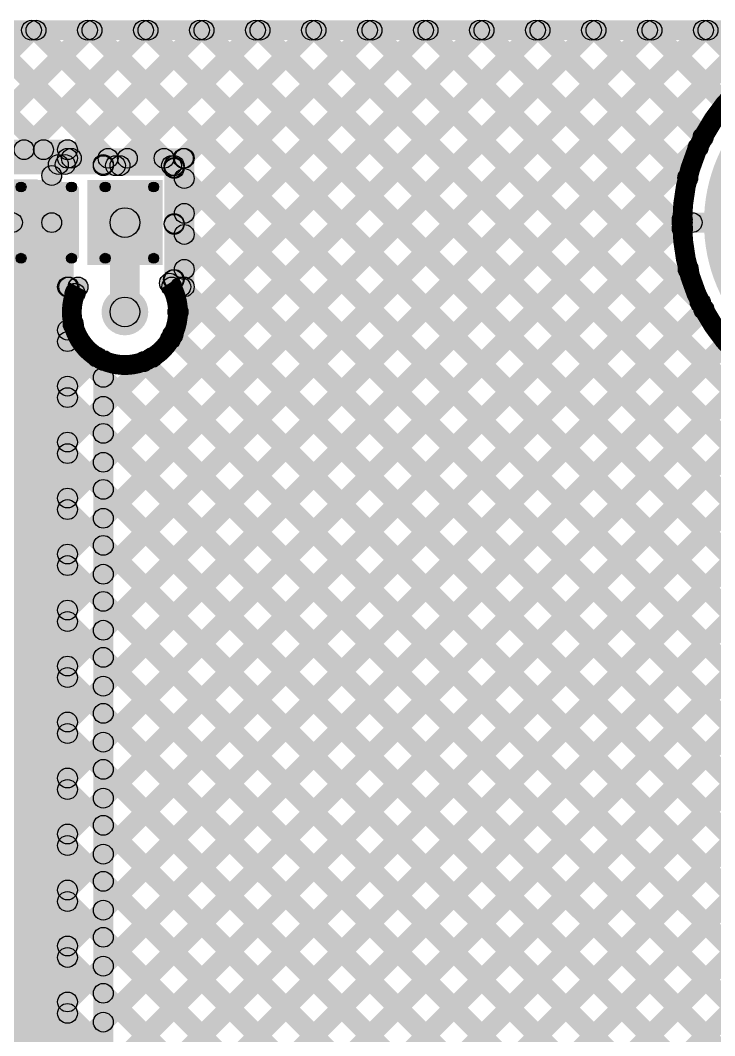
# Model space of a CAD drawing. Header units: millimetres. Extents: x -0.19 to 0.89, y -0.11 to 1.68.
# Drawn here: x 0.359 to 0.71, y 1.164 to 1.677 of the extents above; entities that cross this region are included whole.
import ezdxf

# ---------------------------------------------------------------- set-up
doc = ezdxf.new("R2010")
doc.units = ezdxf.units.MM
doc.header["$MEASUREMENT"] = 0
for name, color, linetype in [('BottomLayer', 5, 'Continuous'), ('BottomPaste', 16, 'Continuous'), ('BottomSolder', 6, 'Continuous'), ('TopLayer', 1, 'Continuous'), ('TopOverlay', 2, 'Continuous'), ('TopPaste', 8, 'Continuous'), ('TopSolder', 216, 'Continuous'), ('ViaHoleLayer', 16, 'Continuous')]:
    doc.layers.add(name, color=color, linetype=linetype)

# ---------------------------------------------------------------- blocks, each defined once
blk = doc.blocks.new('RES_0603_B_4')
at = {"layer": 'BottomLayer'}
for points in [[(-0.045, -0.0175), (-0.045, 0.0175), (-0.015, 0.0175), (-0.015, -0.0175)], [(0.015, -0.0175), (0.015, 0.0175), (0.045, 0.0175), (0.045, -0.0175)]]:
    blk.add_hatch(color=5, dxfattribs=at).paths.add_polyline_path(points)
at = {"layer": 'BottomPaste'}
for points in [[(-0.045, -0.0175), (-0.045, 0.0175), (-0.015, 0.0175), (-0.015, -0.0175)], [(0.015, -0.0175), (0.015, 0.0175), (0.045, 0.0175), (0.045, -0.0175)]]:
    blk.add_hatch(color=16, dxfattribs=at).paths.add_polyline_path(points)
at = {"layer": 'BottomSolder'}
for points in [[(-0.049, -0.0215), (-0.049, 0.0215), (-0.011, 0.0215), (-0.011, -0.0215)], [(0.011, -0.0215), (0.011, 0.0215), (0.049, 0.0215), (0.049, -0.0215)]]:
    blk.add_hatch(color=6, dxfattribs=at).paths.add_polyline_path(points)
blk = doc.blocks.new('LED_0402_7')
at = {"layer": 'TopLayer'}
for points in [[(-0.02834, -0.01378), (-0.02834, 0.01378), (-0.00866, 0.01378), (-0.00866, -0.01378)], [(0.00866, -0.01378), (0.00866, 0.01378), (0.02834, 0.01378), (0.02834, -0.01378)]]:
    blk.add_hatch(color=1, dxfattribs=at).paths.add_polyline_path(points)
at = {"layer": 'TopOverlay'}
h = blk.add_hatch(color=2, dxfattribs=at)
edge = h.paths.add_edge_path()
edge.add_arc((-0.033, 0.018), 0.0025, 0, 360)
h = blk.add_hatch(color=2, dxfattribs=at)
edge = h.paths.add_edge_path()
edge.add_arc((-0.033, 0.018), 0.0025, 0, 360)
for points in [[(-0.0355, 0.018), (-0.0305, 0.018), (-0.0305, -0.018), (-0.0355, -0.018)], [(-0.0085, 0.0205), (-0.0085, 0.0155), (-0.033, 0.0155), (-0.033, 0.0205)], [(0.034, 0.0205), (0.034, 0.0155), (0.0085, 0.0155), (0.0085, 0.0205)], [(0.0315, 0.018), (0.0365, 0.018), (0.0365, -0.018), (0.0315, -0.018)], [(0.034, -0.02), (0.054, -0.02), (0.054, 0.02), (0.034, 0.02)], [(-0.0085, -0.0155), (-0.0085, -0.0205), (-0.033, -0.0205), (-0.033, -0.0155)], [(0.034, -0.0155), (0.034, -0.0205), (0.0085, -0.0205), (0.0085, -0.0155)]]:
    blk.add_hatch(color=2, dxfattribs=at).paths.add_polyline_path(points)
h = blk.add_hatch(color=2, dxfattribs=at)
edge = h.paths.add_edge_path()
edge.add_arc((-0.0085, 0.018), 0.0025, 0, 360)
h = blk.add_hatch(color=2, dxfattribs=at)
edge = h.paths.add_edge_path()
edge.add_arc((0.0085, 0.018), 0.0025, 0, 360)
h = blk.add_hatch(color=2, dxfattribs=at)
edge = h.paths.add_edge_path()
edge.add_arc((0.034, 0.018), 0.0025, 0, 360)
h = blk.add_hatch(color=2, dxfattribs=at)
edge = h.paths.add_edge_path()
edge.add_arc((0.034, 0.018), 0.0025, 0, 360)
h = blk.add_hatch(color=2, dxfattribs=at)
edge = h.paths.add_edge_path()
edge.add_arc((-0.033, -0.018), 0.0025, 0, 360)
h = blk.add_hatch(color=2, dxfattribs=at)
edge = h.paths.add_edge_path()
edge.add_arc((-0.033, -0.018), 0.0025, 0, 360)
h = blk.add_hatch(color=2, dxfattribs=at)
edge = h.paths.add_edge_path()
edge.add_arc((-0.0085, -0.018), 0.0025, 0, 360)
h = blk.add_hatch(color=2, dxfattribs=at)
edge = h.paths.add_edge_path()
edge.add_arc((0.0085, -0.018), 0.0025, 0, 360)
h = blk.add_hatch(color=2, dxfattribs=at)
edge = h.paths.add_edge_path()
edge.add_arc((0.034, -0.018), 0.0025, 0, 360)
h = blk.add_hatch(color=2, dxfattribs=at)
edge = h.paths.add_edge_path()
edge.add_arc((0.034, -0.018), 0.0025, 0, 360)
at = {"layer": 'TopPaste'}
for points in [[(-0.02834, -0.01378), (-0.02834, 0.01378), (-0.00866, 0.01378), (-0.00866, -0.01378)], [(0.00866, -0.01378), (0.00866, 0.01378), (0.02834, 0.01378), (0.02834, -0.01378)]]:
    blk.add_hatch(color=8, dxfattribs=at).paths.add_polyline_path(points)
at = {"layer": 'TopSolder'}
for points in [[(-0.03234, -0.01778), (-0.03234, 0.01778), (-0.00466, 0.01778), (-0.00466, -0.01778)], [(0.00466, -0.01778), (0.00466, 0.01778), (0.03234, 0.01778), (0.03234, -0.01778)]]:
    blk.add_hatch(color=216, dxfattribs=at).paths.add_polyline_path(points)
at = {"layer": 'TopOverlay'}
for centre in [(-0.033, 0.018), (-0.033, 0.018), (-0.0085, 0.018), (0.0085, 0.018), (0.034, 0.018), (0.034, 0.018), (-0.033, -0.018), (-0.033, -0.018), (-0.0085, -0.018), (0.0085, -0.018), (0.034, -0.018), (0.034, -0.018)]:
    blk.add_circle(centre, 0.0025, dxfattribs=at)

msp = doc.modelspace()

# ---------------------------------------------------------------- hatches: boundary and pattern name
at = {"layer": 'BottomLayer'}
for points in [[(-0.09446, 1.2055), (-0.10154, 1.21257), (0.36143, 1.67554), (0.3685, 1.66846)], [(-0.096, 1.667), (-0.096, 1.677), (0.886, 1.677), (0.886, 1.667)], [(0.30715, 1.66846), (0.31422, 1.67554), (0.37457, 1.61519), (0.3675, 1.60812)], [(0.33644, 1.60812), (0.32937, 1.61519), (0.38972, 1.67554), (0.39679, 1.66846)], [(0.33543, 1.66846), (0.3425, 1.67554), (0.4072, 1.61084), (0.40013, 1.60377)], [(0.36472, 1.60812), (0.35765, 1.61519), (0.418, 1.67554), (0.42507, 1.66846)], [(0.36372, 1.66846), (0.37079, 1.67554), (0.43549, 1.61084), (0.42841, 1.60377)], [(0.38669, 1.37552), (0.37961, 1.38259), (0.67256, 1.67554), (0.67963, 1.66846)], [(0.38669, 1.31895), (0.37961, 1.32602), (0.72913, 1.67554), (0.7362, 1.66846)], [(0.38669, 1.34724), (0.37961, 1.35431), (0.70084, 1.67554), (0.70791, 1.66846)], [(0.38669, 1.43209), (0.37961, 1.43916), (0.61599, 1.67554), (0.62306, 1.66846)], [(0.38669, 1.4038), (0.37961, 1.41088), (0.64427, 1.67554), (0.65135, 1.66846)], [(0.38866, 1.60377), (0.38159, 1.61084), (0.44628, 1.67554), (0.45336, 1.66846)], [(0.392, 1.66846), (0.39907, 1.67554), (0.88954, 1.18507), (0.88246, 1.178)], [(0.41694, 1.60377), (0.40987, 1.61084), (0.47457, 1.67554), (0.48164, 1.66846)], [(0.42029, 1.66846), (0.42736, 1.67554), (0.88954, 1.21336), (0.88246, 1.20629)], [(0.43873, 1.51242), (0.43166, 1.51949), (0.58771, 1.67554), (0.59478, 1.66846)], [(0.44523, 1.60377), (0.43816, 1.61084), (0.50285, 1.67554), (0.50992, 1.66846)], [(0.44569, 1.54766), (0.43861, 1.55473), (0.55942, 1.67554), (0.56649, 1.66846)], [(0.44569, 1.57594), (0.43861, 1.58301), (0.53114, 1.67554), (0.53821, 1.66846)], [(0.44857, 1.66846), (0.45564, 1.67554), (0.88954, 1.24164), (0.88246, 1.23457)], [(0.47685, 1.66846), (0.48393, 1.67554), (0.88954, 1.26993), (0.88246, 1.26285)], [(0.50514, 1.66846), (0.51221, 1.67554), (0.88954, 1.29821), (0.88246, 1.29114)], [(0.53342, 1.66846), (0.54049, 1.67554), (0.88954, 1.32649), (0.88246, 1.31942)], [(0.56171, 1.66846), (0.56878, 1.67554), (0.70633, 1.53799), (0.69925, 1.53092)], [(0.58999, 1.66846), (0.59706, 1.67554), (0.69724, 1.57535), (0.69017, 1.56828)], [(0.61828, 1.66846), (0.62535, 1.67554), (0.69996, 1.60092), (0.69289, 1.59385)], [(0.64656, 1.66846), (0.65363, 1.67554), (0.70771, 1.62146), (0.70063, 1.61439)], [(0.67484, 1.66846), (0.68192, 1.67554), (0.719, 1.63845), (0.71193, 1.63138)], [(0.70313, 1.66846), (0.7102, 1.67554), (0.7334, 1.65234), (0.72632, 1.64527)], [(0.31515, 1.60665), (0.31515, 1.61665), (0.38315, 1.61665), (0.38315, 1.60665)], [(0.38669, 1.29067), (0.37961, 1.29774), (0.69814, 1.61627), (0.70521, 1.60919)], [(0.38815, 1.6073), (0.37815, 1.6073), (0.37815, 1.61165), (0.38815, 1.61165)], [(0.38315, 1.6023), (0.38315, 1.6123), (0.44215, 1.6123), (0.44215, 1.6023)], [(0.44715, 1.5423), (0.43715, 1.5423), (0.43715, 1.6073), (0.44715, 1.6073)], [(0.43861, 1.59357), (0.44569, 1.60064), (0.88954, 1.15679), (0.88246, 1.14972)], [(0.33015, -0.02135), (0.36815, -0.02135), (0.36815, 1.59665), (0.33015, 1.59665)], [(0.38669, 1.26238), (0.37961, 1.26945), (0.69014, 1.57998), (0.69721, 1.57291)], [(0.69866, 1.5698), (0.69866, 1.5798), (0.7874, 1.5798), (0.7874, 1.5698)], [(0.41965, 1.52965), (0.40465, 1.52965), (0.40465, 1.5748), (0.41965, 1.5748)], [(0.43861, 1.56528), (0.44569, 1.57235), (0.88954, 1.1285), (0.88246, 1.12143)], [(0.38669, 1.2341), (0.37961, 1.24117), (0.69315, 1.55471), (0.70022, 1.54764)], [(0.38028, 1.53877), (0.38735, 1.54584), (0.39058, 1.54261), (0.38351, 1.53553)], [(0.38315, 1.5373), (0.38315, 1.5473), (0.38851, 1.5473), (0.38851, 1.5373)], [(0.43579, 1.5373), (0.43579, 1.5473), (0.44215, 1.5473), (0.44215, 1.5373)], [(0.43685, 1.53877), (0.44392, 1.54584), (0.88954, 1.10022), (0.88246, 1.09315)], [(0.38815, 0.8199), (0.37815, 0.8199), (0.37815, 1.5423), (0.38815, 1.5423)], [(0.38669, 1.20581), (0.37961, 1.21289), (0.70108, 1.53436), (0.70816, 1.52728)], [(0.38669, 1.51694), (0.37961, 1.52401), (0.38254, 1.52694), (0.38961, 1.51987)], [(0.43279, 1.51454), (0.43987, 1.52161), (0.88954, 1.07194), (0.88246, 1.06486)], [(0.37961, 1.51115), (0.38669, 1.51822), (0.88954, 1.01537), (0.88246, 1.0083)], [(0.38669, 1.00782), (0.37961, 1.0149), (0.88246, 1.51775), (0.88954, 1.51067)], [(0.38669, 1.17753), (0.37961, 1.1846), (0.71253, 1.51752), (0.7196, 1.51045)], [(0.38669, 1.48866), (0.37961, 1.49573), (0.39436, 1.51048), (0.40144, 1.50341)], [(0.38669, 1.46037), (0.37961, 1.46744), (0.42231, 1.51014), (0.42938, 1.50307)], [(0.38669, 1.14925), (0.37961, 1.15632), (0.72706, 1.50377), (0.73414, 1.4967)], [(0.41803, 1.50101), (0.4251, 1.50809), (0.88954, 1.04365), (0.88246, 1.03658)], [(0.38669, 1.03611), (0.37961, 1.04318), (0.83886, 1.50242), (0.84593, 1.49535)], [(0.38669, 1.12096), (0.37961, 1.12803), (0.74474, 1.49316), (0.75181, 1.48608)], [(0.37961, 1.48286), (0.38669, 1.48993), (0.88954, 0.98708), (0.88246, 0.98001)], [(0.38669, 0.97954), (0.37961, 0.98661), (0.88246, 1.48946), (0.88954, 1.48239)], [(0.38669, 1.09268), (0.37961, 1.09975), (0.76615, 1.48629), (0.77322, 1.47922)], [(0.38669, 1.06439), (0.37961, 1.07146), (0.79322, 1.48507), (0.80029, 1.47799)], [(0.37961, 1.45458), (0.38669, 1.46165), (0.88954, 0.9588), (0.88246, 0.95173)], [(0.38669, 0.95126), (0.37961, 0.95833), (0.88246, 1.46118), (0.88954, 1.45411)], [(0.37961, 1.42629), (0.38669, 1.43336), (0.88954, 0.93051), (0.88246, 0.92344)], [(0.38669, 0.92297), (0.37961, 0.93004), (0.88246, 1.43289), (0.88954, 1.42582)], [(0.37961, 1.39801), (0.38669, 1.40508), (0.88954, 0.90223), (0.88246, 0.89516)], [(0.38669, 0.89469), (0.37961, 0.90176), (0.88246, 1.40461), (0.88954, 1.39754)], [(0.37961, 1.36973), (0.38669, 1.3768), (0.88954, 0.87395), (0.88246, 0.86687)], [(0.38669, 0.8664), (0.37961, 0.87347), (0.88246, 1.37632), (0.88954, 1.36925)], [(0.37961, 1.34144), (0.38669, 1.34851), (0.88954, 0.84566), (0.88246, 0.83859)], [(0.38669, 0.83812), (0.37961, 0.84519), (0.88246, 1.34804), (0.88954, 1.34097)], [(0.37961, 1.31316), (0.38669, 1.32023), (0.88954, 0.81738), (0.88246, 0.81031)], [(0.37961, 1.28487), (0.38669, 1.29194), (0.88954, 0.78909), (0.88246, 0.78202)], [(0.37961, 1.25659), (0.38669, 1.26366), (0.88954, 0.76081), (0.88246, 0.75374)], [(0.37961, 1.2283), (0.38669, 1.23537), (0.88954, 0.73252), (0.88246, 0.72545)], [(0.37961, 1.20002), (0.38669, 1.20709), (0.88954, 0.70424), (0.88246, 0.69717)], [(0.37961, 1.17173), (0.38669, 1.17881), (0.88954, 0.67596), (0.88246, 0.66888)]]:
    msp.add_hatch(color=5, dxfattribs=at).paths.add_polyline_path(points)
h = msp.add_hatch(color=5, dxfattribs=at)
edge = h.paths.add_edge_path()
edge.add_arc((0.36497, 1.672), 0.005, 0, 360)
h = msp.add_hatch(color=5, dxfattribs=at)
edge = h.paths.add_edge_path()
edge.add_arc((0.36725, 1.672), 0.005, 0, 360)
h = msp.add_hatch(color=5, dxfattribs=at)
edge = h.paths.add_edge_path()
edge.add_arc((0.39325, 1.672), 0.005, 0, 360)
h = msp.add_hatch(color=5, dxfattribs=at)
edge = h.paths.add_edge_path()
edge.add_arc((0.39554, 1.672), 0.005, 0, 360)
h = msp.add_hatch(color=5, dxfattribs=at)
edge = h.paths.add_edge_path()
edge.add_arc((0.42154, 1.672), 0.005, 0, 360)
h = msp.add_hatch(color=5, dxfattribs=at)
edge = h.paths.add_edge_path()
edge.add_arc((0.42382, 1.672), 0.005, 0, 360)
h = msp.add_hatch(color=5, dxfattribs=at)
edge = h.paths.add_edge_path()
edge.add_arc((0.44982, 1.672), 0.005, 0, 360)
h = msp.add_hatch(color=5, dxfattribs=at)
edge = h.paths.add_edge_path()
edge.add_arc((0.45211, 1.672), 0.005, 0, 360)
h = msp.add_hatch(color=5, dxfattribs=at)
edge = h.paths.add_edge_path()
edge.add_arc((0.4781, 1.672), 0.005, 0, 360)
h = msp.add_hatch(color=5, dxfattribs=at)
edge = h.paths.add_edge_path()
edge.add_arc((0.48039, 1.672), 0.005, 0, 360)
h = msp.add_hatch(color=5, dxfattribs=at)
edge = h.paths.add_edge_path()
edge.add_arc((0.50639, 1.672), 0.005, 0, 360)
h = msp.add_hatch(color=5, dxfattribs=at)
edge = h.paths.add_edge_path()
edge.add_arc((0.50867, 1.672), 0.005, 0, 360)
h = msp.add_hatch(color=5, dxfattribs=at)
edge = h.paths.add_edge_path()
edge.add_arc((0.53467, 1.672), 0.005, 0, 360)
h = msp.add_hatch(color=5, dxfattribs=at)
edge = h.paths.add_edge_path()
edge.add_arc((0.53696, 1.672), 0.005, 0, 360)
h = msp.add_hatch(color=5, dxfattribs=at)
edge = h.paths.add_edge_path()
edge.add_arc((0.56296, 1.672), 0.005, 0, 360)
h = msp.add_hatch(color=5, dxfattribs=at)
edge = h.paths.add_edge_path()
edge.add_arc((0.56524, 1.672), 0.005, 0, 360)
h = msp.add_hatch(color=5, dxfattribs=at)
edge = h.paths.add_edge_path()
edge.add_arc((0.59124, 1.672), 0.005, 0, 360)
h = msp.add_hatch(color=5, dxfattribs=at)
edge = h.paths.add_edge_path()
edge.add_arc((0.59353, 1.672), 0.005, 0, 360)
h = msp.add_hatch(color=5, dxfattribs=at)
edge = h.paths.add_edge_path()
edge.add_arc((0.61953, 1.672), 0.005, 0, 360)
h = msp.add_hatch(color=5, dxfattribs=at)
edge = h.paths.add_edge_path()
edge.add_arc((0.62181, 1.672), 0.005, 0, 360)
h = msp.add_hatch(color=5, dxfattribs=at)
edge = h.paths.add_edge_path()
edge.add_arc((0.64781, 1.672), 0.005, 0, 360)
h = msp.add_hatch(color=5, dxfattribs=at)
edge = h.paths.add_edge_path()
edge.add_arc((0.6501, 1.672), 0.005, 0, 360)
h = msp.add_hatch(color=5, dxfattribs=at)
edge = h.paths.add_edge_path()
edge.add_arc((0.67609, 1.672), 0.005, 0, 360)
h = msp.add_hatch(color=5, dxfattribs=at)
edge = h.paths.add_edge_path()
edge.add_arc((0.67838, 1.672), 0.005, 0, 360)
h = msp.add_hatch(color=5, dxfattribs=at)
edge = h.paths.add_edge_path()
edge.add_arc((0.70438, 1.672), 0.005, 0, 360)
h = msp.add_hatch(color=5, dxfattribs=at)
edge = h.paths.add_edge_path()
edge.add_arc((0.70666, 1.672), 0.005, 0, 360)
h = msp.add_hatch(color=5, dxfattribs=at)
edge = h.paths.add_edge_path()
edge.add_arc((0.7874, 1.5748), 0.07874, 0, 360)
h = msp.add_hatch(color=5, dxfattribs=at)
edge = h.paths.add_edge_path()
edge.add_arc((0.70417, 1.61793), 0.005, 0, 360)
h = msp.add_hatch(color=5, dxfattribs=at)
edge = h.paths.add_edge_path()
edge.add_arc((0.36119, 1.61165), 0.005, 0, 360)
h = msp.add_hatch(color=5, dxfattribs=at)
edge = h.paths.add_edge_path()
edge.add_arc((0.37103, 1.61165), 0.005, 0, 360)
h = msp.add_hatch(color=5, dxfattribs=at)
edge = h.paths.add_edge_path()
edge.add_arc((0.38315, 1.61165), 0.005, 0, 360)
h = msp.add_hatch(color=5, dxfattribs=at)
edge = h.paths.add_edge_path()
edge.add_arc((0.38315, 1.61165), 0.005, 0, 360)
h = msp.add_hatch(color=5, dxfattribs=at)
edge = h.paths.add_edge_path()
edge.add_arc((0.70168, 1.61273), 0.005, 0, 360)
h = msp.add_hatch(color=5, dxfattribs=at)
edge = h.paths.add_edge_path()
edge.add_arc((0.38315, 1.6073), 0.005, 0, 360)
h = msp.add_hatch(color=5, dxfattribs=at)
edge = h.paths.add_edge_path()
edge.add_arc((0.38315, 1.6073), 0.005, 0, 360)
h = msp.add_hatch(color=5, dxfattribs=at)
edge = h.paths.add_edge_path()
edge.add_arc((0.38512, 1.6073), 0.005, 0, 360)
h = msp.add_hatch(color=5, dxfattribs=at)
edge = h.paths.add_edge_path()
edge.add_arc((0.40367, 1.6073), 0.005, 0, 360)
h = msp.add_hatch(color=5, dxfattribs=at)
edge = h.paths.add_edge_path()
edge.add_arc((0.41341, 1.6073), 0.005, 0, 360)
h = msp.add_hatch(color=5, dxfattribs=at)
edge = h.paths.add_edge_path()
edge.add_arc((0.43195, 1.6073), 0.005, 0, 360)
h = msp.add_hatch(color=5, dxfattribs=at)
edge = h.paths.add_edge_path()
edge.add_arc((0.44169, 1.6073), 0.005, 0, 360)
h = msp.add_hatch(color=5, dxfattribs=at)
edge = h.paths.add_edge_path()
edge.add_arc((0.44215, 1.6073), 0.005, 0, 360)
h = msp.add_hatch(color=5, dxfattribs=at)
edge = h.paths.add_edge_path()
edge.add_arc((0.44215, 1.6073), 0.005, 0, 360)
h = msp.add_hatch(color=5, dxfattribs=at)
edge = h.paths.add_edge_path()
edge.add_arc((0.44215, 1.5971), 0.005, 0, 360)
h = msp.add_hatch(color=5, dxfattribs=at)
edge = h.paths.add_edge_path()
edge.add_arc((0.69642, 1.59739), 0.005, 0, 360)
h = msp.add_hatch(color=5, dxfattribs=at)
edge = h.paths.add_edge_path()
edge.add_arc((0.41215, 1.5748), 0.0075, 0, 360)
h = msp.add_hatch(color=5, dxfattribs=at)
edge = h.paths.add_edge_path()
edge.add_arc((0.44215, 1.57948), 0.005, 0, 360)
h = msp.add_hatch(color=5, dxfattribs=at)
edge = h.paths.add_edge_path()
edge.add_arc((0.69368, 1.57644), 0.005, 0, 360)
h = msp.add_hatch(color=5, dxfattribs=at)
edge = h.paths.add_edge_path()
edge.add_arc((0.69366, 1.5748), 0.005, 0, 360)
h = msp.add_hatch(color=5, dxfattribs=at)
edge = h.paths.add_edge_path()
edge.add_arc((0.69371, 1.57182), 0.005, 0, 360)
h = msp.add_hatch(color=5, dxfattribs=at)
edge = h.paths.add_edge_path()
edge.add_arc((0.69866, 1.5748), 0.005, 0, 360)
h = msp.add_hatch(color=5, dxfattribs=at)
edge = h.paths.add_edge_path()
edge.add_arc((0.44215, 1.56882), 0.005, 0, 360)
h = msp.add_hatch(color=5, dxfattribs=at)
edge = h.paths.add_edge_path()
edge.add_arc((0.44215, 1.55119), 0.005, 0, 360)
h = msp.add_hatch(color=5, dxfattribs=at)
edge = h.paths.add_edge_path()
edge.add_arc((0.69669, 1.55117), 0.005, 0, 360)
h = msp.add_hatch(color=5, dxfattribs=at)
edge = h.paths.add_edge_path()
edge.add_arc((0.38315, 1.5423), 0.005, 0, 360)
h = msp.add_hatch(color=5, dxfattribs=at)
edge = h.paths.add_edge_path()
edge.add_arc((0.38315, 1.5423), 0.005, 0, 360)
h = msp.add_hatch(color=5, dxfattribs=at)
edge = h.paths.add_edge_path()
edge.add_arc((0.38381, 1.5423), 0.005, 0, 360)
h = msp.add_hatch(color=5, dxfattribs=at)
edge = h.paths.add_edge_path()
edge.add_arc((0.38705, 1.53907), 0.005, 0, 360)
h = msp.add_hatch(color=5, dxfattribs=at)
edge = h.paths.add_edge_path()
edge.add_arc((0.38851, 1.5423), 0.005, 0, 360)
h = msp.add_hatch(color=5, dxfattribs=at)
edge = h.paths.add_edge_path()
edge.add_arc((0.38851, 1.5423), 0.005, 0, 360)
h = msp.add_hatch(color=5, dxfattribs=at)
edge = h.paths.add_edge_path()
edge.add_arc((0.43579, 1.5423), 0.005, 0, 360)
h = msp.add_hatch(color=5, dxfattribs=at)
edge = h.paths.add_edge_path()
edge.add_arc((0.43579, 1.5423), 0.005, 0, 360)
h = msp.add_hatch(color=5, dxfattribs=at)
edge = h.paths.add_edge_path()
edge.add_arc((0.44038, 1.5423), 0.005, 0, 360)
h = msp.add_hatch(color=5, dxfattribs=at)
edge = h.paths.add_edge_path()
edge.add_arc((0.44215, 1.5423), 0.005, 0, 360)
h = msp.add_hatch(color=5, dxfattribs=at)
edge = h.paths.add_edge_path()
edge.add_arc((0.44215, 1.5423), 0.005, 0, 360)
h = msp.add_hatch(color=5, dxfattribs=at)
edge = h.paths.add_edge_path()
edge.add_arc((0.41215, 1.52965), 0.01181, 0, 360)
h = msp.add_hatch(color=5, dxfattribs=at)
edge = h.paths.add_edge_path()
edge.add_arc((0.70279, 1.53445), 0.005, 0, 360)
h = msp.add_hatch(color=5, dxfattribs=at)
edge = h.paths.add_edge_path()
edge.add_arc((0.41215, 1.52965), 0.0075, 0, 360)
h = msp.add_hatch(color=5, dxfattribs=at)
edge = h.paths.add_edge_path()
edge.add_arc((0.43896, 1.52965), 0.005, 0, 360)
h = msp.add_hatch(color=5, dxfattribs=at)
edge = h.paths.add_edge_path()
edge.add_arc((0.43896, 1.52965), 0.005, 0, 360)
h = msp.add_hatch(color=5, dxfattribs=at)
edge = h.paths.add_edge_path()
edge.add_arc((0.70462, 1.53082), 0.005, 0, 360)
h = msp.add_hatch(color=5, dxfattribs=at)
edge = h.paths.add_edge_path()
edge.add_arc((0.38315, 1.52048), 0.005, 0, 360)
h = msp.add_hatch(color=5, dxfattribs=at)
edge = h.paths.add_edge_path()
edge.add_arc((0.38608, 1.5234), 0.005, 0, 360)
h = msp.add_hatch(color=5, dxfattribs=at)
edge = h.paths.add_edge_path()
edge.add_arc((0.38315, 1.51468), 0.005, 0, 360)
h = msp.add_hatch(color=5, dxfattribs=at)
edge = h.paths.add_edge_path()
edge.add_arc((0.4352, 1.51596), 0.005, 0, 360)
h = msp.add_hatch(color=5, dxfattribs=at)
edge = h.paths.add_edge_path()
edge.add_arc((0.43633, 1.51807), 0.005, 0, 360)
h = msp.add_hatch(color=5, dxfattribs=at)
edge = h.paths.add_edge_path()
edge.add_arc((0.3979, 1.50694), 0.005, 0, 360)
h = msp.add_hatch(color=5, dxfattribs=at)
edge = h.paths.add_edge_path()
edge.add_arc((0.42157, 1.50455), 0.005, 0, 360)
h = msp.add_hatch(color=5, dxfattribs=at)
edge = h.paths.add_edge_path()
edge.add_arc((0.42585, 1.5066), 0.005, 0, 360)
h = msp.add_hatch(color=5, dxfattribs=at)
edge = h.paths.add_edge_path()
edge.add_arc((0.38315, 1.49219), 0.005, 0, 360)
h = msp.add_hatch(color=5, dxfattribs=at)
edge = h.paths.add_edge_path()
edge.add_arc((0.38315, 1.4864), 0.005, 0, 360)
h = msp.add_hatch(color=5, dxfattribs=at)
edge = h.paths.add_edge_path()
edge.add_arc((0.38315, 1.46391), 0.005, 0, 360)
h = msp.add_hatch(color=5, dxfattribs=at)
edge = h.paths.add_edge_path()
edge.add_arc((0.38315, 1.45811), 0.005, 0, 360)
h = msp.add_hatch(color=5, dxfattribs=at)
edge = h.paths.add_edge_path()
edge.add_arc((0.38315, 1.43562), 0.005, 0, 360)
h = msp.add_hatch(color=5, dxfattribs=at)
edge = h.paths.add_edge_path()
edge.add_arc((0.38315, 1.42983), 0.005, 0, 360)
h = msp.add_hatch(color=5, dxfattribs=at)
edge = h.paths.add_edge_path()
edge.add_arc((0.38315, 1.40734), 0.005, 0, 360)
h = msp.add_hatch(color=5, dxfattribs=at)
edge = h.paths.add_edge_path()
edge.add_arc((0.38315, 1.40154), 0.005, 0, 360)
h = msp.add_hatch(color=5, dxfattribs=at)
edge = h.paths.add_edge_path()
edge.add_arc((0.38315, 1.37906), 0.005, 0, 360)
h = msp.add_hatch(color=5, dxfattribs=at)
edge = h.paths.add_edge_path()
edge.add_arc((0.38315, 1.37326), 0.005, 0, 360)
h = msp.add_hatch(color=5, dxfattribs=at)
edge = h.paths.add_edge_path()
edge.add_arc((0.38315, 1.35077), 0.005, 0, 360)
h = msp.add_hatch(color=5, dxfattribs=at)
edge = h.paths.add_edge_path()
edge.add_arc((0.38315, 1.34498), 0.005, 0, 360)
h = msp.add_hatch(color=5, dxfattribs=at)
edge = h.paths.add_edge_path()
edge.add_arc((0.38315, 1.32249), 0.005, 0, 360)
h = msp.add_hatch(color=5, dxfattribs=at)
edge = h.paths.add_edge_path()
edge.add_arc((0.38315, 1.31669), 0.005, 0, 360)
h = msp.add_hatch(color=5, dxfattribs=at)
edge = h.paths.add_edge_path()
edge.add_arc((0.38315, 1.2942), 0.005, 0, 360)
h = msp.add_hatch(color=5, dxfattribs=at)
edge = h.paths.add_edge_path()
edge.add_arc((0.38315, 1.28841), 0.005, 0, 360)
h = msp.add_hatch(color=5, dxfattribs=at)
edge = h.paths.add_edge_path()
edge.add_arc((0.38315, 1.26592), 0.005, 0, 360)
h = msp.add_hatch(color=5, dxfattribs=at)
edge = h.paths.add_edge_path()
edge.add_arc((0.38315, 1.26012), 0.005, 0, 360)
h = msp.add_hatch(color=5, dxfattribs=at)
edge = h.paths.add_edge_path()
edge.add_arc((0.38315, 1.23763), 0.005, 0, 360)
h = msp.add_hatch(color=5, dxfattribs=at)
edge = h.paths.add_edge_path()
edge.add_arc((0.38315, 1.23184), 0.005, 0, 360)
h = msp.add_hatch(color=5, dxfattribs=at)
edge = h.paths.add_edge_path()
edge.add_arc((0.38315, 1.20935), 0.005, 0, 360)
h = msp.add_hatch(color=5, dxfattribs=at)
edge = h.paths.add_edge_path()
edge.add_arc((0.38315, 1.20355), 0.005, 0, 360)
h = msp.add_hatch(color=5, dxfattribs=at)
edge = h.paths.add_edge_path()
edge.add_arc((0.38315, 1.18107), 0.005, 0, 360)
h = msp.add_hatch(color=5, dxfattribs=at)
edge = h.paths.add_edge_path()
edge.add_arc((0.38315, 1.17527), 0.005, 0, 360)
at = {"layer": 'BottomSolder'}
h = msp.add_hatch(color=6, dxfattribs=at)
edge = h.paths.add_edge_path()
edge.add_arc((0.7874, 1.5748), 0.08274, 0, 360)
at = {"layer": 'TopLayer'}
for points in [[(-0.09446, 1.17721), (-0.10154, 1.18428), (0.38972, 1.67554), (0.39679, 1.66846)], [(-0.09446, 1.2055), (-0.10154, 1.21257), (0.36143, 1.67554), (0.3685, 1.66846)], [(-0.096, 1.667), (-0.096, 1.677), (0.886, 1.677), (0.886, 1.667)], [(0.30715, 1.66846), (0.31422, 1.67554), (0.38207, 1.60769), (0.375, 1.60061)], [(0.33543, 1.66846), (0.3425, 1.67554), (0.41092, 1.60712), (0.40385, 1.60005)], [(0.35722, 1.60061), (0.35015, 1.60769), (0.418, 1.67554), (0.42507, 1.66846)], [(0.36372, 1.66846), (0.37079, 1.67554), (0.43921, 1.60712), (0.43213, 1.60005)], [(0.3855, 1.60061), (0.37843, 1.60769), (0.44628, 1.67554), (0.45336, 1.66846)], [(0.392, 1.66846), (0.39907, 1.67554), (0.88954, 1.18507), (0.88246, 1.178)], [(0.40479, 1.39362), (0.39772, 1.40069), (0.67256, 1.67554), (0.67963, 1.66846)], [(0.40479, 1.33705), (0.39772, 1.34413), (0.72913, 1.67554), (0.7362, 1.66846)], [(0.40479, 1.36534), (0.39772, 1.37241), (0.70084, 1.67554), (0.70791, 1.66846)], [(0.40479, 1.45019), (0.39772, 1.45726), (0.61599, 1.67554), (0.62306, 1.66846)], [(0.40479, 1.42191), (0.39772, 1.42898), (0.64427, 1.67554), (0.65135, 1.66846)], [(0.41322, 1.60005), (0.40615, 1.60712), (0.47457, 1.67554), (0.48164, 1.66846)], [(0.42029, 1.66846), (0.42736, 1.67554), (0.88954, 1.21336), (0.88246, 1.20629)], [(0.43873, 1.51242), (0.43166, 1.51949), (0.58771, 1.67554), (0.59478, 1.66846)], [(0.44058, 1.57084), (0.43351, 1.57791), (0.53114, 1.67554), (0.53821, 1.66846)], [(0.44058, 1.59912), (0.43351, 1.60619), (0.50285, 1.67554), (0.50992, 1.66846)], [(0.44058, 1.54255), (0.43351, 1.54962), (0.55942, 1.67554), (0.56649, 1.66846)], [(0.44857, 1.66846), (0.45564, 1.67554), (0.88954, 1.24164), (0.88246, 1.23457)], [(0.47685, 1.66846), (0.48393, 1.67554), (0.88954, 1.26993), (0.88246, 1.26285)], [(0.50514, 1.66846), (0.51221, 1.67554), (0.88954, 1.29821), (0.88246, 1.29114)], [(0.53342, 1.66846), (0.54049, 1.67554), (0.88954, 1.32649), (0.88246, 1.31942)], [(0.56171, 1.66846), (0.56878, 1.67554), (0.70633, 1.53799), (0.69925, 1.53092)], [(0.58999, 1.66846), (0.59706, 1.67554), (0.69724, 1.57535), (0.69017, 1.56828)], [(0.61828, 1.66846), (0.62535, 1.67554), (0.69996, 1.60092), (0.69289, 1.59385)], [(0.64656, 1.66846), (0.65363, 1.67554), (0.70771, 1.62146), (0.70063, 1.61439)], [(0.67484, 1.66846), (0.68192, 1.67554), (0.719, 1.63845), (0.71193, 1.63138)], [(0.70313, 1.66846), (0.7102, 1.67554), (0.7334, 1.65234), (0.72632, 1.64527)], [(0.40479, 1.30877), (0.39772, 1.31584), (0.69814, 1.61627), (0.70521, 1.60919)], [(0.34925, 1.59915), (0.34925, 1.60915), (0.40125, 1.60915), (0.40125, 1.59915)], [(0.40125, 1.59858), (0.40125, 1.60858), (0.43704, 1.60858), (0.43704, 1.59858)], [(0.43351, 1.59867), (0.44058, 1.60575), (0.88954, 1.15679), (0.88246, 1.14972)], [(0.44204, 1.54602), (0.43204, 1.54602), (0.43204, 1.60358), (0.44204, 1.60358)], [(0.3802, 1.5748), (0.3702, 1.5748), (0.3702, 1.59858), (0.3802, 1.59858)], [(0.38625, 1.58915), (0.36425, 1.58915), (0.36425, -0.015), (0.38625, -0.015)], [(0.40479, 1.28049), (0.39772, 1.28756), (0.69014, 1.57998), (0.69721, 1.57291)], [(0.41215, 1.5673), (0.41215, 1.5823), (0.4122, 1.5823), (0.4122, 1.5673)], [(0.35536, 1.5698), (0.35536, 1.5798), (0.3752, 1.5798), (0.3752, 1.5698)], [(0.43351, 1.57039), (0.44058, 1.57746), (0.88954, 1.1285), (0.88246, 1.12143)], [(0.69866, 1.5698), (0.69866, 1.5798), (0.7874, 1.5798), (0.7874, 1.5698)], [(0.41965, 1.52965), (0.40465, 1.52965), (0.40465, 1.5748), (0.41965, 1.5748)], [(0.40479, 1.2522), (0.39772, 1.25927), (0.69315, 1.55471), (0.70022, 1.54764)], [(0.43313, 1.54249), (0.4402, 1.54956), (0.88954, 1.10022), (0.88246, 1.09315)], [(0.40479, 1.22392), (0.39772, 1.23099), (0.70108, 1.53436), (0.70816, 1.52728)], [(0.43279, 1.51454), (0.43987, 1.52161), (0.88954, 1.07194), (0.88246, 1.06486)], [(0.40479, 1.02593), (0.39772, 1.033), (0.88246, 1.51775), (0.88954, 1.51067)], [(0.40479, 1.19563), (0.39772, 1.2027), (0.71253, 1.51752), (0.7196, 1.51045)], [(0.40479, 1.47848), (0.39772, 1.48555), (0.42231, 1.51014), (0.42938, 1.50307)], [(0.40625, 0.81618), (0.39625, 0.81618), (0.39625, 1.50516), (0.40625, 1.50516)], [(0.40479, 1.16735), (0.39772, 1.17442), (0.72706, 1.50377), (0.73414, 1.4967)], [(0.41803, 1.50101), (0.4251, 1.50809), (0.88954, 1.04365), (0.88246, 1.03658)], [(0.40479, 1.05421), (0.39772, 1.06128), (0.83886, 1.50242), (0.84593, 1.49535)], [(0.39772, 1.49304), (0.40479, 1.50012), (0.88954, 1.01537), (0.88246, 1.0083)], [(0.40479, 1.13906), (0.39772, 1.14614), (0.74474, 1.49316), (0.75181, 1.48608)], [(0.40479, 0.99764), (0.39772, 1.00471), (0.88246, 1.48946), (0.88954, 1.48239)], [(0.40479, 1.11078), (0.39772, 1.11785), (0.76615, 1.48629), (0.77322, 1.47922)], [(0.40479, 1.0825), (0.39772, 1.08957), (0.79322, 1.48507), (0.80029, 1.47799)], [(0.39772, 1.46476), (0.40479, 1.47183), (0.88954, 0.98708), (0.88246, 0.98001)], [(0.40479, 0.96936), (0.39772, 0.97643), (0.88246, 1.46118), (0.88954, 1.45411)], [(0.39772, 1.43648), (0.40479, 1.44355), (0.88954, 0.9588), (0.88246, 0.95173)], [(0.40479, 0.94107), (0.39772, 0.94815), (0.88246, 1.43289), (0.88954, 1.42582)], [(0.39772, 1.40819), (0.40479, 1.41526), (0.88954, 0.93051), (0.88246, 0.92344)], [(0.40479, 0.91279), (0.39772, 0.91986), (0.88246, 1.40461), (0.88954, 1.39754)], [(0.39772, 1.37991), (0.40479, 1.38698), (0.88954, 0.90223), (0.88246, 0.89516)], [(0.40479, 0.88451), (0.39772, 0.89158), (0.88246, 1.37632), (0.88954, 1.36925)], [(0.39772, 1.35162), (0.40479, 1.35869), (0.88954, 0.87395), (0.88246, 0.86687)], [(0.40479, 0.85622), (0.39772, 0.86329), (0.88246, 1.34804), (0.88954, 1.34097)], [(0.39772, 1.32334), (0.40479, 1.33041), (0.88954, 0.84566), (0.88246, 0.83859)], [(0.39772, 1.29505), (0.40479, 1.30212), (0.88954, 0.81738), (0.88246, 0.81031)], [(0.39772, 1.26677), (0.40479, 1.27384), (0.88954, 0.78909), (0.88246, 0.78202)], [(0.39772, 1.23849), (0.40479, 1.24556), (0.88954, 0.76081), (0.88246, 0.75374)], [(0.39772, 1.2102), (0.40479, 1.21727), (0.88954, 0.73252), (0.88246, 0.72545)], [(0.39772, 1.18192), (0.40479, 1.18899), (0.88954, 0.70424), (0.88246, 0.69717)]]:
    msp.add_hatch(color=1, dxfattribs=at).paths.add_polyline_path(points)
h = msp.add_hatch(color=1, dxfattribs=at)
edge = h.paths.add_edge_path()
edge.add_arc((0.36497, 1.672), 0.005, 0, 360)
h = msp.add_hatch(color=1, dxfattribs=at)
edge = h.paths.add_edge_path()
edge.add_arc((0.36725, 1.672), 0.005, 0, 360)
h = msp.add_hatch(color=1, dxfattribs=at)
edge = h.paths.add_edge_path()
edge.add_arc((0.39325, 1.672), 0.005, 0, 360)
h = msp.add_hatch(color=1, dxfattribs=at)
edge = h.paths.add_edge_path()
edge.add_arc((0.39554, 1.672), 0.005, 0, 360)
h = msp.add_hatch(color=1, dxfattribs=at)
edge = h.paths.add_edge_path()
edge.add_arc((0.42154, 1.672), 0.005, 0, 360)
h = msp.add_hatch(color=1, dxfattribs=at)
edge = h.paths.add_edge_path()
edge.add_arc((0.42382, 1.672), 0.005, 0, 360)
h = msp.add_hatch(color=1, dxfattribs=at)
edge = h.paths.add_edge_path()
edge.add_arc((0.44982, 1.672), 0.005, 0, 360)
h = msp.add_hatch(color=1, dxfattribs=at)
edge = h.paths.add_edge_path()
edge.add_arc((0.45211, 1.672), 0.005, 0, 360)
h = msp.add_hatch(color=1, dxfattribs=at)
edge = h.paths.add_edge_path()
edge.add_arc((0.4781, 1.672), 0.005, 0, 360)
h = msp.add_hatch(color=1, dxfattribs=at)
edge = h.paths.add_edge_path()
edge.add_arc((0.48039, 1.672), 0.005, 0, 360)
h = msp.add_hatch(color=1, dxfattribs=at)
edge = h.paths.add_edge_path()
edge.add_arc((0.50639, 1.672), 0.005, 0, 360)
h = msp.add_hatch(color=1, dxfattribs=at)
edge = h.paths.add_edge_path()
edge.add_arc((0.50867, 1.672), 0.005, 0, 360)
h = msp.add_hatch(color=1, dxfattribs=at)
edge = h.paths.add_edge_path()
edge.add_arc((0.53467, 1.672), 0.005, 0, 360)
h = msp.add_hatch(color=1, dxfattribs=at)
edge = h.paths.add_edge_path()
edge.add_arc((0.53696, 1.672), 0.005, 0, 360)
h = msp.add_hatch(color=1, dxfattribs=at)
edge = h.paths.add_edge_path()
edge.add_arc((0.56296, 1.672), 0.005, 0, 360)
h = msp.add_hatch(color=1, dxfattribs=at)
edge = h.paths.add_edge_path()
edge.add_arc((0.56524, 1.672), 0.005, 0, 360)
h = msp.add_hatch(color=1, dxfattribs=at)
edge = h.paths.add_edge_path()
edge.add_arc((0.59124, 1.672), 0.005, 0, 360)
h = msp.add_hatch(color=1, dxfattribs=at)
edge = h.paths.add_edge_path()
edge.add_arc((0.59353, 1.672), 0.005, 0, 360)
h = msp.add_hatch(color=1, dxfattribs=at)
edge = h.paths.add_edge_path()
edge.add_arc((0.61953, 1.672), 0.005, 0, 360)
h = msp.add_hatch(color=1, dxfattribs=at)
edge = h.paths.add_edge_path()
edge.add_arc((0.62181, 1.672), 0.005, 0, 360)
h = msp.add_hatch(color=1, dxfattribs=at)
edge = h.paths.add_edge_path()
edge.add_arc((0.64781, 1.672), 0.005, 0, 360)
h = msp.add_hatch(color=1, dxfattribs=at)
edge = h.paths.add_edge_path()
edge.add_arc((0.6501, 1.672), 0.005, 0, 360)
h = msp.add_hatch(color=1, dxfattribs=at)
edge = h.paths.add_edge_path()
edge.add_arc((0.67609, 1.672), 0.005, 0, 360)
h = msp.add_hatch(color=1, dxfattribs=at)
edge = h.paths.add_edge_path()
edge.add_arc((0.67838, 1.672), 0.005, 0, 360)
h = msp.add_hatch(color=1, dxfattribs=at)
edge = h.paths.add_edge_path()
edge.add_arc((0.70438, 1.672), 0.005, 0, 360)
h = msp.add_hatch(color=1, dxfattribs=at)
edge = h.paths.add_edge_path()
edge.add_arc((0.70666, 1.672), 0.005, 0, 360)
h = msp.add_hatch(color=1, dxfattribs=at)
edge = h.paths.add_edge_path()
edge.add_arc((0.7874, 1.5748), 0.07874, 0, 360)
h = msp.add_hatch(color=1, dxfattribs=at)
edge = h.paths.add_edge_path()
edge.add_arc((0.70417, 1.61793), 0.005, 0, 360)
h = msp.add_hatch(color=1, dxfattribs=at)
edge = h.paths.add_edge_path()
edge.add_arc((0.70168, 1.61273), 0.005, 0, 360)
h = msp.add_hatch(color=1, dxfattribs=at)
edge = h.paths.add_edge_path()
edge.add_arc((0.37853, 1.60415), 0.005, 0, 360)
h = msp.add_hatch(color=1, dxfattribs=at)
edge = h.paths.add_edge_path()
edge.add_arc((0.38197, 1.60415), 0.005, 0, 360)
h = msp.add_hatch(color=1, dxfattribs=at)
edge = h.paths.add_edge_path()
edge.add_arc((0.40125, 1.60415), 0.005, 0, 360)
h = msp.add_hatch(color=1, dxfattribs=at)
edge = h.paths.add_edge_path()
edge.add_arc((0.40125, 1.60358), 0.005, 0, 360)
h = msp.add_hatch(color=1, dxfattribs=at)
edge = h.paths.add_edge_path()
edge.add_arc((0.40739, 1.60358), 0.005, 0, 360)
h = msp.add_hatch(color=1, dxfattribs=at)
edge = h.paths.add_edge_path()
edge.add_arc((0.40969, 1.60358), 0.005, 0, 360)
h = msp.add_hatch(color=1, dxfattribs=at)
edge = h.paths.add_edge_path()
edge.add_arc((0.43567, 1.60358), 0.005, 0, 360)
h = msp.add_hatch(color=1, dxfattribs=at)
edge = h.paths.add_edge_path()
edge.add_arc((0.43704, 1.60358), 0.005, 0, 360)
h = msp.add_hatch(color=1, dxfattribs=at)
edge = h.paths.add_edge_path()
edge.add_arc((0.43704, 1.60358), 0.005, 0, 360)
h = msp.add_hatch(color=1, dxfattribs=at)
edge = h.paths.add_edge_path()
edge.add_arc((0.43704, 1.60266), 0.005, 0, 360)
h = msp.add_hatch(color=1, dxfattribs=at)
edge = h.paths.add_edge_path()
edge.add_arc((0.43704, 1.60221), 0.005, 0, 360)
h = msp.add_hatch(color=1, dxfattribs=at)
edge = h.paths.add_edge_path()
edge.add_arc((0.3752, 1.59858), 0.005, 0, 360)
h = msp.add_hatch(color=1, dxfattribs=at)
edge = h.paths.add_edge_path()
edge.add_arc((0.69642, 1.59739), 0.005, 0, 360)
h = msp.add_hatch(color=1, dxfattribs=at)
edge = h.paths.add_edge_path()
edge.add_arc((0.41215, 1.5748), 0.0075, 0, 360)
h = msp.add_hatch(color=1, dxfattribs=at)
edge = h.paths.add_edge_path()
edge.add_arc((0.41215, 1.5748), 0.0075, 0, 360)
h = msp.add_hatch(color=1, dxfattribs=at)
edge = h.paths.add_edge_path()
edge.add_arc((0.4122, 1.5748), 0.0075, 0, 360)
h = msp.add_hatch(color=1, dxfattribs=at)
edge = h.paths.add_edge_path()
edge.add_arc((0.69368, 1.57644), 0.005, 0, 360)
h = msp.add_hatch(color=1, dxfattribs=at)
edge = h.paths.add_edge_path()
edge.add_arc((0.35536, 1.5748), 0.005, 0, 360)
h = msp.add_hatch(color=1, dxfattribs=at)
edge = h.paths.add_edge_path()
edge.add_arc((0.3752, 1.5748), 0.005, 0, 360)
h = msp.add_hatch(color=1, dxfattribs=at)
edge = h.paths.add_edge_path()
edge.add_arc((0.3752, 1.5748), 0.005, 0, 360)
h = msp.add_hatch(color=1, dxfattribs=at)
edge = h.paths.add_edge_path()
edge.add_arc((0.43704, 1.57437), 0.005, 0, 360)
h = msp.add_hatch(color=1, dxfattribs=at)
edge = h.paths.add_edge_path()
edge.add_arc((0.43704, 1.57393), 0.005, 0, 360)
h = msp.add_hatch(color=1, dxfattribs=at)
edge = h.paths.add_edge_path()
edge.add_arc((0.69366, 1.5748), 0.005, 0, 360)
h = msp.add_hatch(color=1, dxfattribs=at)
edge = h.paths.add_edge_path()
edge.add_arc((0.69371, 1.57182), 0.005, 0, 360)
h = msp.add_hatch(color=1, dxfattribs=at)
edge = h.paths.add_edge_path()
edge.add_arc((0.69866, 1.5748), 0.005, 0, 360)
h = msp.add_hatch(color=1, dxfattribs=at)
edge = h.paths.add_edge_path()
edge.add_arc((0.69669, 1.55117), 0.005, 0, 360)
h = msp.add_hatch(color=1, dxfattribs=at)
edge = h.paths.add_edge_path()
edge.add_arc((0.43465, 1.54423), 0.005, 0, 360)
h = msp.add_hatch(color=1, dxfattribs=at)
edge = h.paths.add_edge_path()
edge.add_arc((0.43666, 1.54602), 0.005, 0, 360)
h = msp.add_hatch(color=1, dxfattribs=at)
edge = h.paths.add_edge_path()
edge.add_arc((0.43704, 1.54609), 0.005, 0, 360)
h = msp.add_hatch(color=1, dxfattribs=at)
edge = h.paths.add_edge_path()
edge.add_arc((0.43704, 1.54602), 0.005, 0, 360)
h = msp.add_hatch(color=1, dxfattribs=at)
edge = h.paths.add_edge_path()
edge.add_arc((0.41215, 1.52965), 0.01181, 0, 360)
h = msp.add_hatch(color=1, dxfattribs=at)
edge = h.paths.add_edge_path()
edge.add_arc((0.70279, 1.53445), 0.005, 0, 360)
h = msp.add_hatch(color=1, dxfattribs=at)
edge = h.paths.add_edge_path()
edge.add_arc((0.41215, 1.52965), 0.0075, 0, 360)
h = msp.add_hatch(color=1, dxfattribs=at)
edge = h.paths.add_edge_path()
edge.add_arc((0.43896, 1.52965), 0.005, 0, 360)
h = msp.add_hatch(color=1, dxfattribs=at)
edge = h.paths.add_edge_path()
edge.add_arc((0.43896, 1.52965), 0.005, 0, 360)
h = msp.add_hatch(color=1, dxfattribs=at)
edge = h.paths.add_edge_path()
edge.add_arc((0.70462, 1.53082), 0.005, 0, 360)
h = msp.add_hatch(color=1, dxfattribs=at)
edge = h.paths.add_edge_path()
edge.add_arc((0.4352, 1.51596), 0.005, 0, 360)
h = msp.add_hatch(color=1, dxfattribs=at)
edge = h.paths.add_edge_path()
edge.add_arc((0.43633, 1.51807), 0.005, 0, 360)
h = msp.add_hatch(color=1, dxfattribs=at)
edge = h.paths.add_edge_path()
edge.add_arc((0.40125, 1.50516), 0.005, 0, 360)
h = msp.add_hatch(color=1, dxfattribs=at)
edge = h.paths.add_edge_path()
edge.add_arc((0.40125, 1.50516), 0.005, 0, 360)
h = msp.add_hatch(color=1, dxfattribs=at)
edge = h.paths.add_edge_path()
edge.add_arc((0.42157, 1.50455), 0.005, 0, 360)
h = msp.add_hatch(color=1, dxfattribs=at)
edge = h.paths.add_edge_path()
edge.add_arc((0.42585, 1.5066), 0.005, 0, 360)
h = msp.add_hatch(color=1, dxfattribs=at)
edge = h.paths.add_edge_path()
edge.add_arc((0.40125, 1.49658), 0.005, 0, 360)
h = msp.add_hatch(color=1, dxfattribs=at)
edge = h.paths.add_edge_path()
edge.add_arc((0.40125, 1.48201), 0.005, 0, 360)
h = msp.add_hatch(color=1, dxfattribs=at)
edge = h.paths.add_edge_path()
edge.add_arc((0.40125, 1.4683), 0.005, 0, 360)
h = msp.add_hatch(color=1, dxfattribs=at)
edge = h.paths.add_edge_path()
edge.add_arc((0.40125, 1.45373), 0.005, 0, 360)
h = msp.add_hatch(color=1, dxfattribs=at)
edge = h.paths.add_edge_path()
edge.add_arc((0.40125, 1.44001), 0.005, 0, 360)
h = msp.add_hatch(color=1, dxfattribs=at)
edge = h.paths.add_edge_path()
edge.add_arc((0.40125, 1.42544), 0.005, 0, 360)
h = msp.add_hatch(color=1, dxfattribs=at)
edge = h.paths.add_edge_path()
edge.add_arc((0.40125, 1.41173), 0.005, 0, 360)
h = msp.add_hatch(color=1, dxfattribs=at)
edge = h.paths.add_edge_path()
edge.add_arc((0.40125, 1.39716), 0.005, 0, 360)
h = msp.add_hatch(color=1, dxfattribs=at)
edge = h.paths.add_edge_path()
edge.add_arc((0.40125, 1.38344), 0.005, 0, 360)
h = msp.add_hatch(color=1, dxfattribs=at)
edge = h.paths.add_edge_path()
edge.add_arc((0.40125, 1.36887), 0.005, 0, 360)
h = msp.add_hatch(color=1, dxfattribs=at)
edge = h.paths.add_edge_path()
edge.add_arc((0.40125, 1.35516), 0.005, 0, 360)
h = msp.add_hatch(color=1, dxfattribs=at)
edge = h.paths.add_edge_path()
edge.add_arc((0.40125, 1.34059), 0.005, 0, 360)
h = msp.add_hatch(color=1, dxfattribs=at)
edge = h.paths.add_edge_path()
edge.add_arc((0.40125, 1.32687), 0.005, 0, 360)
h = msp.add_hatch(color=1, dxfattribs=at)
edge = h.paths.add_edge_path()
edge.add_arc((0.40125, 1.31231), 0.005, 0, 360)
h = msp.add_hatch(color=1, dxfattribs=at)
edge = h.paths.add_edge_path()
edge.add_arc((0.40125, 1.29859), 0.005, 0, 360)
h = msp.add_hatch(color=1, dxfattribs=at)
edge = h.paths.add_edge_path()
edge.add_arc((0.40125, 1.28402), 0.005, 0, 360)
h = msp.add_hatch(color=1, dxfattribs=at)
edge = h.paths.add_edge_path()
edge.add_arc((0.40125, 1.27031), 0.005, 0, 360)
h = msp.add_hatch(color=1, dxfattribs=at)
edge = h.paths.add_edge_path()
edge.add_arc((0.40125, 1.25574), 0.005, 0, 360)
h = msp.add_hatch(color=1, dxfattribs=at)
edge = h.paths.add_edge_path()
edge.add_arc((0.40125, 1.24202), 0.005, 0, 360)
h = msp.add_hatch(color=1, dxfattribs=at)
edge = h.paths.add_edge_path()
edge.add_arc((0.40125, 1.22745), 0.005, 0, 360)
h = msp.add_hatch(color=1, dxfattribs=at)
edge = h.paths.add_edge_path()
edge.add_arc((0.40125, 1.21374), 0.005, 0, 360)
h = msp.add_hatch(color=1, dxfattribs=at)
edge = h.paths.add_edge_path()
edge.add_arc((0.40125, 1.19917), 0.005, 0, 360)
h = msp.add_hatch(color=1, dxfattribs=at)
edge = h.paths.add_edge_path()
edge.add_arc((0.40125, 1.18545), 0.005, 0, 360)
h = msp.add_hatch(color=1, dxfattribs=at)
edge = h.paths.add_edge_path()
edge.add_arc((0.40125, 1.17088), 0.005, 0, 360)
at = {"layer": 'TopSolder'}
h = msp.add_hatch(color=216, dxfattribs=at)
edge = h.paths.add_edge_path()
edge.add_arc((0.7874, 1.5748), 0.08274, 0, 360)
at = {"layer": 'ViaHoleLayer'}
h = msp.add_hatch(color=16, dxfattribs=at)
edge = h.paths.add_edge_path()
edge.add_arc((0.41215, 1.52965), 0.00591, 0, 360)

# ---------------------------------------------------------------- linework, layer by layer
at = {"layer": 'BottomLayer', "const_width": 0.01}
msp.add_lwpolyline([(0.88114, 1.5748, 1), (0.69366, 1.5748, 1)], format="xyb", close=True, dxfattribs=at)
for points in [[(0.43896, 1.52965, -1.281691), (0.38851, 1.5423)], [(0.43579, 1.5423, -0.123457), (0.43896, 1.52965)]]:
    msp.add_lwpolyline(points, format="xyb", dxfattribs=at)
at = {"layer": 'BottomLayer'}
for centre, radius in [((0.36497, 1.672), 0.005), ((0.36725, 1.672), 0.005), ((0.39325, 1.672), 0.005), ((0.39554, 1.672), 0.005), ((0.42154, 1.672), 0.005), ((0.42382, 1.672), 0.005), ((0.44982, 1.672), 0.005), ((0.45211, 1.672), 0.005), ((0.4781, 1.672), 0.005), ((0.48039, 1.672), 0.005), ((0.50639, 1.672), 0.005), ((0.50867, 1.672), 0.005), ((0.53467, 1.672), 0.005), ((0.53696, 1.672), 0.005), ((0.56296, 1.672), 0.005), ((0.56524, 1.672), 0.005), ((0.59124, 1.672), 0.005), ((0.59353, 1.672), 0.005), ((0.61953, 1.672), 0.005), ((0.62181, 1.672), 0.005), ((0.64781, 1.672), 0.005), ((0.6501, 1.672), 0.005), ((0.67609, 1.672), 0.005), ((0.67838, 1.672), 0.005), ((0.70438, 1.672), 0.005), ((0.70666, 1.672), 0.005), ((0.70417, 1.61793), 0.005), ((0.36119, 1.61165), 0.005), ((0.37103, 1.61165), 0.005), ((0.38315, 1.61165), 0.005), ((0.38315, 1.61165), 0.005), ((0.70168, 1.61273), 0.005), ((0.38315, 1.6073), 0.005), ((0.38315, 1.6073), 0.005), ((0.38512, 1.6073), 0.005), ((0.40367, 1.6073), 0.005), ((0.41341, 1.6073), 0.005), ((0.43195, 1.6073), 0.005), ((0.44169, 1.6073), 0.005), ((0.44215, 1.6073), 0.005), ((0.44215, 1.6073), 0.005), ((0.44215, 1.5971), 0.005), ((0.69642, 1.59739), 0.005), ((0.41215, 1.5748), 0.0075), ((0.44215, 1.57948), 0.005), ((0.69368, 1.57644), 0.005), ((0.69366, 1.5748), 0.005), ((0.69371, 1.57182), 0.005), ((0.69866, 1.5748), 0.005), ((0.44215, 1.56882), 0.005), ((0.44215, 1.55119), 0.005), ((0.69669, 1.55117), 0.005), ((0.38315, 1.5423), 0.005), ((0.38315, 1.5423), 0.005), ((0.38381, 1.5423), 0.005), ((0.38705, 1.53907), 0.005), ((0.38851, 1.5423), 0.005), ((0.38851, 1.5423), 0.005), ((0.43579, 1.5423), 0.005), ((0.43579, 1.5423), 0.005), ((0.44038, 1.5423), 0.005), ((0.44215, 1.5423), 0.005), ((0.44215, 1.5423), 0.005), ((0.70279, 1.53445), 0.005), ((0.41215, 1.52965), 0.0075), ((0.43896, 1.52965), 0.005), ((0.43896, 1.52965), 0.005), ((0.70462, 1.53082), 0.005), ((0.38315, 1.52048), 0.005), ((0.38608, 1.5234), 0.005), ((0.38315, 1.51468), 0.005), ((0.4352, 1.51596), 0.005), ((0.43633, 1.51807), 0.005), ((0.3979, 1.50694), 0.005), ((0.42157, 1.50455), 0.005), ((0.42585, 1.5066), 0.005), ((0.38315, 1.49219), 0.005), ((0.38315, 1.4864), 0.005), ((0.38315, 1.46391), 0.005), ((0.38315, 1.45811), 0.005), ((0.38315, 1.43562), 0.005), ((0.38315, 1.42983), 0.005), ((0.38315, 1.40734), 0.005), ((0.38315, 1.40154), 0.005), ((0.38315, 1.37906), 0.005), ((0.38315, 1.37326), 0.005), ((0.38315, 1.35077), 0.005), ((0.38315, 1.34498), 0.005), ((0.38315, 1.32249), 0.005), ((0.38315, 1.31669), 0.005), ((0.38315, 1.2942), 0.005), ((0.38315, 1.28841), 0.005), ((0.38315, 1.26592), 0.005), ((0.38315, 1.26012), 0.005), ((0.38315, 1.23763), 0.005), ((0.38315, 1.23184), 0.005), ((0.38315, 1.20935), 0.005), ((0.38315, 1.20355), 0.005), ((0.38315, 1.18107), 0.005), ((0.38315, 1.17527), 0.005)]:
    msp.add_circle(centre, radius, dxfattribs=at)
at = {"layer": 'TopLayer', "const_width": 0.01}
msp.add_lwpolyline([(0.88114, 1.5748, 1), (0.69366, 1.5748, 1)], format="xyb", close=True, dxfattribs=at)
for points in [[(0.43465, 1.54423, -0.144741), (0.43896, 1.52965)], [(0.43896, 1.52965, -0.542855), (0.40125, 1.50516)]]:
    msp.add_lwpolyline(points, format="xyb", dxfattribs=at)
at = {"layer": 'TopLayer'}
for centre, radius in [((0.36497, 1.672), 0.005), ((0.36725, 1.672), 0.005), ((0.39325, 1.672), 0.005), ((0.39554, 1.672), 0.005), ((0.42154, 1.672), 0.005), ((0.42382, 1.672), 0.005), ((0.44982, 1.672), 0.005), ((0.45211, 1.672), 0.005), ((0.4781, 1.672), 0.005), ((0.48039, 1.672), 0.005), ((0.50639, 1.672), 0.005), ((0.50867, 1.672), 0.005), ((0.53467, 1.672), 0.005), ((0.53696, 1.672), 0.005), ((0.56296, 1.672), 0.005), ((0.56524, 1.672), 0.005), ((0.59124, 1.672), 0.005), ((0.59353, 1.672), 0.005), ((0.61953, 1.672), 0.005), ((0.62181, 1.672), 0.005), ((0.64781, 1.672), 0.005), ((0.6501, 1.672), 0.005), ((0.67609, 1.672), 0.005), ((0.67838, 1.672), 0.005), ((0.70438, 1.672), 0.005), ((0.70666, 1.672), 0.005), ((0.70417, 1.61793), 0.005), ((0.70168, 1.61273), 0.005), ((0.37853, 1.60415), 0.005), ((0.38197, 1.60415), 0.005), ((0.40125, 1.60415), 0.005), ((0.40125, 1.60358), 0.005), ((0.40739, 1.60358), 0.005), ((0.40969, 1.60358), 0.005), ((0.43567, 1.60358), 0.005), ((0.43704, 1.60358), 0.005), ((0.43704, 1.60358), 0.005), ((0.43704, 1.60266), 0.005), ((0.43704, 1.60221), 0.005), ((0.3752, 1.59858), 0.005), ((0.69642, 1.59739), 0.005), ((0.41215, 1.5748), 0.0075), ((0.41215, 1.5748), 0.0075), ((0.4122, 1.5748), 0.0075), ((0.69368, 1.57644), 0.005), ((0.35536, 1.5748), 0.005), ((0.3752, 1.5748), 0.005), ((0.3752, 1.5748), 0.005), ((0.43704, 1.57437), 0.005), ((0.43704, 1.57393), 0.005), ((0.69366, 1.5748), 0.005), ((0.69371, 1.57182), 0.005), ((0.69866, 1.5748), 0.005), ((0.69669, 1.55117), 0.005), ((0.43465, 1.54423), 0.005), ((0.43666, 1.54602), 0.005), ((0.43704, 1.54609), 0.005), ((0.43704, 1.54602), 0.005), ((0.70279, 1.53445), 0.005), ((0.41215, 1.52965), 0.0075), ((0.43896, 1.52965), 0.005), ((0.43896, 1.52965), 0.005), ((0.70462, 1.53082), 0.005), ((0.4352, 1.51596), 0.005), ((0.43633, 1.51807), 0.005), ((0.40125, 1.50516), 0.005), ((0.40125, 1.50516), 0.005), ((0.42157, 1.50455), 0.005), ((0.42585, 1.5066), 0.005), ((0.40125, 1.49658), 0.005), ((0.40125, 1.48201), 0.005), ((0.40125, 1.4683), 0.005), ((0.40125, 1.45373), 0.005), ((0.40125, 1.44001), 0.005), ((0.40125, 1.42544), 0.005), ((0.40125, 1.41173), 0.005), ((0.40125, 1.39716), 0.005), ((0.40125, 1.38344), 0.005), ((0.40125, 1.36887), 0.005), ((0.40125, 1.35516), 0.005), ((0.40125, 1.34059), 0.005), ((0.40125, 1.32687), 0.005), ((0.40125, 1.31231), 0.005), ((0.40125, 1.29859), 0.005), ((0.40125, 1.28402), 0.005), ((0.40125, 1.27031), 0.005), ((0.40125, 1.25574), 0.005), ((0.40125, 1.24202), 0.005), ((0.40125, 1.22745), 0.005), ((0.40125, 1.21374), 0.005), ((0.40125, 1.19917), 0.005), ((0.40125, 1.18545), 0.005), ((0.40125, 1.17088), 0.005)]:
    msp.add_circle(centre, radius, dxfattribs=at)

# ---------------------------------------------------------------- block references
at = {"rotation": 180}
for name, p in [('RES_0603_B_4', (0.38215, 1.5748)), ('LED_0402_7', (0.3937, 1.5748))]:
    msp.add_blockref(name, p, dxfattribs=at)

doc.saveas('drawing.dxf')
